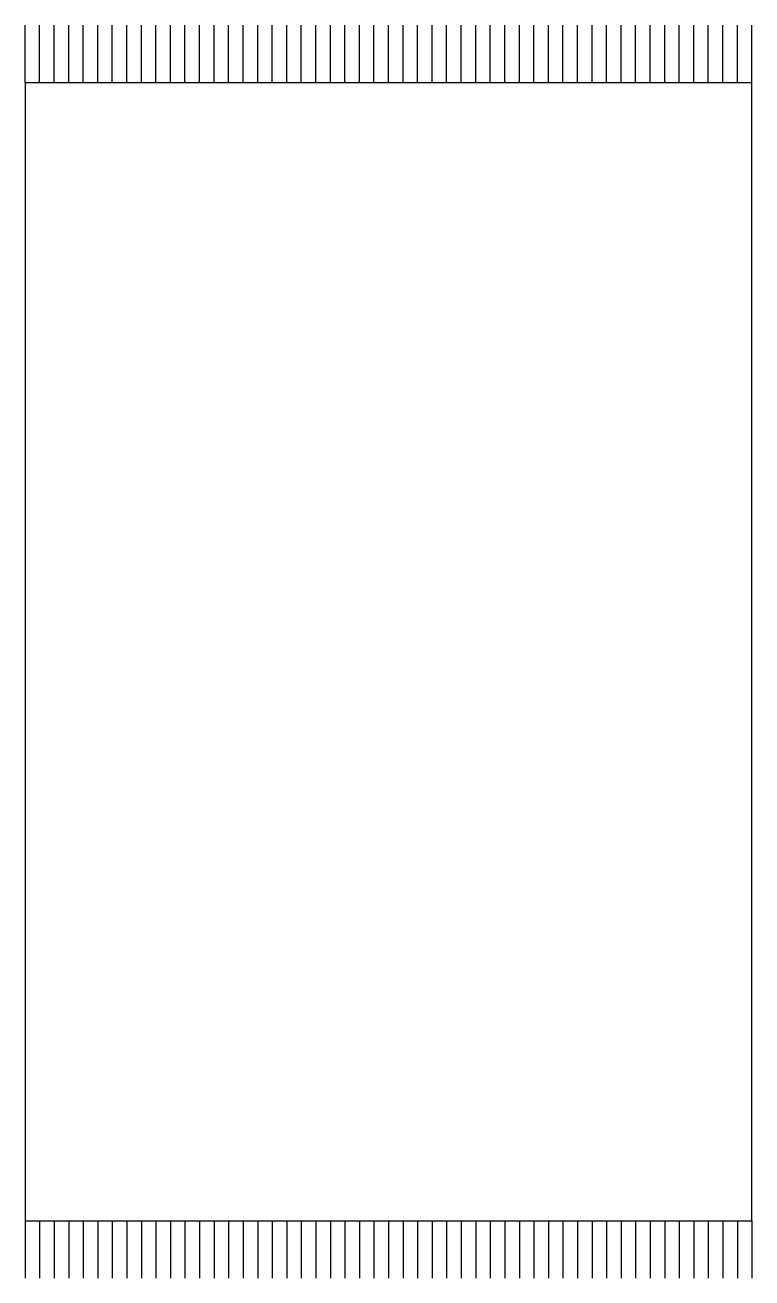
# Model space of a CAD drawing. Extents: x -30.59 to -29.84, y 32.87 to 34.16.
import ezdxf

# ---------------------------------------------------------------- set-up
doc = ezdxf.new("R2010")
doc.units = 0
doc.header["$MEASUREMENT"] = 0
doc.layers.get('0').update_dxf_attribs({"linetype": 'CONTINUOUS'})
doc.layers.add('A-MOBILIA', color=2, linetype='CONTINUOUS')
doc.layers.add('ESC50', color=1, linetype='CONTINUOUS')

# ---------------------------------------------------------------- blocks, each defined once
blk = doc.blocks.new('A-2626')
at = {"layer": 'A-MOBILIA'}
for p, q in [((-0.3779, 0.5272), (-0.3779, -0.6477)), ((-0.3779, 0.5272), (0.3721, 0.5272)), ((0.3721, -0.6477), (0.3721, 0.5272)), ((-0.3779, -0.6477), (0.3721, -0.6477))]:
    blk.add_line(p, q, dxfattribs=at)
at = {"layer": 'ESC50'}
for p, q in [((-0.3779, 0.5272), (-0.3779, 0.5865)), ((-0.3629, 0.5272), (-0.3629, 0.5865)), ((-0.3479, 0.5272), (-0.3479, 0.5865)), ((-0.3329, 0.5272), (-0.3329, 0.5865)), ((-0.3179, 0.5272), (-0.3179, 0.5865)), ((-0.3029, 0.5272), (-0.3029, 0.5865)), ((-0.2879, 0.5272), (-0.2879, 0.5865)), ((-0.2729, 0.5272), (-0.2729, 0.5865)), ((-0.2579, 0.5272), (-0.2579, 0.5865)), ((-0.2429, 0.5272), (-0.2429, 0.5865)), ((-0.2279, 0.5272), (-0.2279, 0.5865)), ((-0.2129, 0.5272), (-0.2129, 0.5865)), ((-0.1979, 0.5272), (-0.1979, 0.5865)), ((-0.1829, 0.5272), (-0.1829, 0.5865)), ((-0.1679, 0.5272), (-0.1679, 0.5865)), ((-0.1529, 0.5272), (-0.1529, 0.5865)), ((-0.1379, 0.5272), (-0.1379, 0.5865)), ((-0.1229, 0.5272), (-0.1229, 0.5865)), ((-0.1079, 0.5272), (-0.1079, 0.5865)), ((-0.0929, 0.5272), (-0.0929, 0.5865)), ((-0.0779, 0.5272), (-0.0779, 0.5865)), ((-0.0629, 0.5272), (-0.0629, 0.5865)), ((-0.0479, 0.5272), (-0.0479, 0.5865)), ((-0.0329, 0.5272), (-0.0329, 0.5865)), ((-0.0179, 0.5272), (-0.0179, 0.5865)), ((-0.0029, 0.5272), (-0.0029, 0.5865)), ((0.0121, 0.5272), (0.0121, 0.5865)), ((0.0271, 0.5272), (0.0271, 0.5865)), ((0.0421, 0.5272), (0.0421, 0.5865)), ((0.0571, 0.5272), (0.0571, 0.5865)), ((0.0721, 0.5272), (0.0721, 0.5865)), ((0.0871, 0.5272), (0.0871, 0.5865)), ((0.1021, 0.5272), (0.1021, 0.5865)), ((0.1171, 0.5272), (0.1171, 0.5865)), ((0.1321, 0.5272), (0.1321, 0.5865)), ((0.1471, 0.5272), (0.1471, 0.5865)), ((0.1621, 0.5272), (0.1621, 0.5865)), ((0.1771, 0.5272), (0.1771, 0.5865)), ((0.1921, 0.5272), (0.1921, 0.5865)), ((0.2071, 0.5272), (0.2071, 0.5865)), ((0.2221, 0.5272), (0.2221, 0.5865)), ((0.2371, 0.5272), (0.2371, 0.5865)), ((0.2521, 0.5272), (0.2521, 0.5865)), ((0.2671, 0.5272), (0.2671, 0.5865)), ((0.2821, 0.5272), (0.2821, 0.5865)), ((0.2971, 0.5272), (0.2971, 0.5865)), ((0.3121, 0.5272), (0.3121, 0.5865)), ((0.3271, 0.5272), (0.3271, 0.5865)), ((0.3421, 0.5272), (0.3421, 0.5865)), ((0.3571, 0.5272), (0.3571, 0.5865)), ((0.3721, 0.5272), (0.3721, 0.5865)), ((-0.3779, -0.6477), (-0.3779, -0.7069)), ((-0.3629, -0.6477), (-0.3629, -0.7069)), ((-0.3479, -0.6477), (-0.3479, -0.7069)), ((-0.3329, -0.6477), (-0.3329, -0.7069)), ((-0.3179, -0.6477), (-0.3179, -0.7069)), ((-0.3029, -0.6477), (-0.3029, -0.7069)), ((-0.2879, -0.6477), (-0.2879, -0.7069)), ((-0.2729, -0.6477), (-0.2729, -0.7069)), ((-0.2579, -0.6477), (-0.2579, -0.7069)), ((-0.2429, -0.6477), (-0.2429, -0.7069)), ((-0.2279, -0.6477), (-0.2279, -0.7069)), ((-0.2129, -0.6477), (-0.2129, -0.7069)), ((-0.1979, -0.6477), (-0.1979, -0.7069)), ((-0.1829, -0.6477), (-0.1829, -0.7069)), ((-0.1679, -0.6477), (-0.1679, -0.7069)), ((-0.1529, -0.6477), (-0.1529, -0.7069)), ((-0.1379, -0.6477), (-0.1379, -0.7069)), ((-0.1229, -0.6477), (-0.1229, -0.7069)), ((-0.1079, -0.6477), (-0.1079, -0.7069)), ((-0.0929, -0.6477), (-0.0929, -0.7069)), ((-0.0779, -0.6477), (-0.0779, -0.7069)), ((-0.0629, -0.6477), (-0.0629, -0.7069)), ((-0.0479, -0.6477), (-0.0479, -0.7069)), ((-0.0329, -0.6477), (-0.0329, -0.7069)), ((-0.0179, -0.6477), (-0.0179, -0.7069)), ((-0.0029, -0.6477), (-0.0029, -0.7069)), ((0.0121, -0.6477), (0.0121, -0.7069)), ((0.0271, -0.6477), (0.0271, -0.7069)), ((0.0421, -0.6477), (0.0421, -0.7069)), ((0.0571, -0.6477), (0.0571, -0.7069)), ((0.0721, -0.6477), (0.0721, -0.7069)), ((0.0871, -0.6477), (0.0871, -0.7069)), ((0.1021, -0.6477), (0.1021, -0.7069)), ((0.1171, -0.6477), (0.1171, -0.7069)), ((0.1321, -0.6477), (0.1321, -0.7069)), ((0.1471, -0.6477), (0.1471, -0.7069)), ((0.1621, -0.6477), (0.1621, -0.7069)), ((0.1771, -0.6477), (0.1771, -0.7069)), ((0.1921, -0.6477), (0.1921, -0.7069)), ((0.2071, -0.6477), (0.2071, -0.7069)), ((0.2221, -0.6477), (0.2221, -0.7069)), ((0.2371, -0.6477), (0.2371, -0.7069)), ((0.2521, -0.6477), (0.2521, -0.7069)), ((0.2671, -0.6477), (0.2671, -0.7069)), ((0.2821, -0.6477), (0.2821, -0.7069)), ((0.2971, -0.6477), (0.2971, -0.7069)), ((0.3121, -0.6477), (0.3121, -0.7069)), ((0.3271, -0.6477), (0.3271, -0.7069)), ((0.3421, -0.6477), (0.3421, -0.7069)), ((0.3571, -0.6477), (0.3571, -0.7069)), ((0.3721, -0.6477), (0.3721, -0.7069))]:
    blk.add_line(p, q, dxfattribs=at)

msp = doc.modelspace()

# ---------------------------------------------------------------- block references
msp.add_blockref('A-2626', (-30.2154, 33.5774))

doc.saveas('drawing.dxf')
